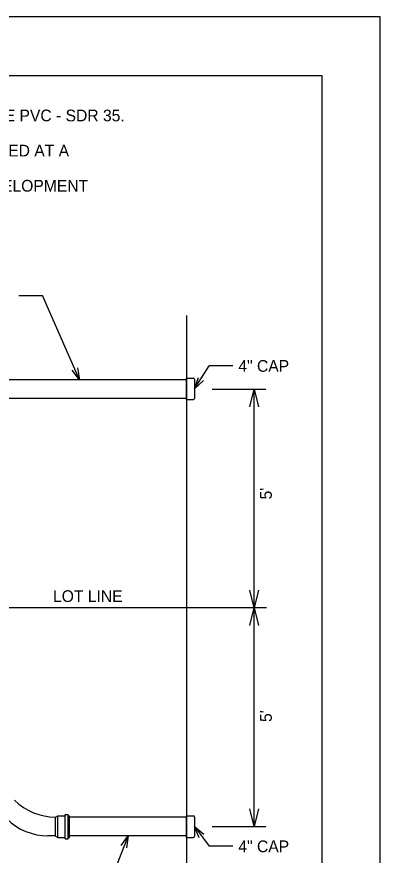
# Model space of a CAD drawing. Extents: x 2082697 to 2082705.5, y 13331283.5 to 13331294.5.
# Drawn here: x 2082702.36 to 2082705.47, y 13331287.38 to 13331294.54 of the extents above; entities that cross this region are included whole.
import ezdxf

# ---------------------------------------------------------------- set-up
doc = ezdxf.new("R2010")
doc.units = 0
for name, color, linetype in [('Detail', 7, 'Continuous'), ('Detail Label', 7, 'Continuous'), ('Non-Print', 7, 'Continuous'), ('Sheet Title Block', 7, 'Continuous')]:
    doc.layers.add(name, color=color, linetype=linetype)

msp = doc.modelspace()

# ---------------------------------------------------------------- linework, layer by layer
at = {"layer": 'Detail'}
for p, q in [((2082703.8107, 13331291.9841), (2082703.8107, 13331286.2342)), ((2082703.8107, 13331291.4367), (2082702.1015, 13331291.4367)), ((2082703.8107, 13331291.4501), (2082703.87, 13331291.4501)), ((2082703.8107, 13331291.2669), (2082703.8107, 13331291.4501)), ((2082703.88, 13331291.4401), (2082703.88, 13331291.2769)), ((2082703.8107, 13331291.2767), (2082702.1015, 13331291.2767)), ((2082703.8107, 13331291.2669), (2082703.87, 13331291.2669)), ((2082704.4945, 13331289.49), (2082701.3894, 13331289.49)), ((2082702.6924, 13331287.7034), (2082702.7119, 13331287.7132)), ((2082702.6924, 13331287.5398), (2082702.6924, 13331287.7034)), ((2082702.7119, 13331287.7132), (2082702.773, 13331287.7132)), ((2082702.7119, 13331287.53), (2082702.7119, 13331287.7132)), ((2082702.773, 13331287.519), (2082702.773, 13331287.7242)), ((2082702.773, 13331287.7242), (2082702.7987, 13331287.7242)), ((2082702.7987, 13331287.519), (2082702.7987, 13331287.7242)), ((2082702.7987, 13331287.7132), (2082702.8115, 13331287.7132)), ((2082702.8115, 13331287.53), (2082702.8115, 13331287.7132)), ((2082703.8107, 13331287.7034), (2082702.8115, 13331287.7034)), ((2082703.8107, 13331287.7132), (2082703.87, 13331287.7132)), ((2082703.8107, 13331287.53), (2082703.8107, 13331287.7132)), ((2082703.88, 13331287.7032), (2082703.88, 13331287.54)), ((2082702.6924, 13331287.5434), (2082702.6267, 13331287.5434)), ((2082702.6924, 13331287.5398), (2082702.7119, 13331287.53)), ((2082703.8107, 13331287.5434), (2082702.8115, 13331287.5434)), ((2082702.7119, 13331287.53), (2082702.773, 13331287.53)), ((2082702.773, 13331287.519), (2082702.7987, 13331287.519)), ((2082702.7987, 13331287.53), (2082702.8115, 13331287.53)), ((2082703.8107, 13331287.53), (2082703.87, 13331287.53))]:
    msp.add_line(p, q, dxfattribs=at)
for centre, radius, start, end in [((2082703.87, 13331291.4401), 0.01, 0, 90), ((2082703.87, 13331291.2769), 0.01, 270, 0), ((2082702.6924, 13331288.2034), 0.5, 225.37913, 270), ((2082702.6267, 13331288.0434), 0.5, 225.37913, 270), ((2082703.87, 13331287.7032), 0.01, 0, 90), ((2082703.87, 13331287.54), 0.01, 270, 0)]:
    msp.add_arc(centre, radius, start, end, dxfattribs=at)
at = {"layer": 'Detail Label'}
for p, q in [((2082702.379, 13331292.1549), (2082702.579, 13331292.1549)), ((2082702.8965, 13331291.4367), (2082702.579, 13331292.1549)), ((2082703.88, 13331291.3585), (2082704.0057, 13331291.5546)), ((2082704.2057, 13331291.5546), (2082704.0057, 13331291.5546)), ((2082704.0296, 13331291.3568), (2082704.4898, 13331291.3568)), ((2082704.3898, 13331289.49), (2082704.3898, 13331291.3568)), ((2082704.3898, 13331287.6233), (2082704.3898, 13331289.49)), ((2082703.88, 13331287.6216), (2082704.0057, 13331287.4537)), ((2082704.0296, 13331287.6233), (2082704.4898, 13331287.6233)), ((2082703.3111, 13331287.5434), (2082703.1198, 13331287.0578)), ((2082704.2057, 13331287.4537), (2082704.0057, 13331287.4537))]:
    msp.add_line(p, q, dxfattribs=at)
for points in [[(2082702.879, 13331291.5383), (2082702.8965, 13331291.4367), (2082702.8332, 13331291.518)], [(2082703.955, 13331291.4292), (2082703.88, 13331291.3585), (2082703.9129, 13331291.4562)], [(2082704.3523, 13331291.2068), (2082704.3898, 13331291.3568), (2082704.4273, 13331291.2068)], [(2082704.4273, 13331289.64), (2082704.3898, 13331289.49), (2082704.3523, 13331289.64)], [(2082704.3523, 13331289.34), (2082704.3898, 13331289.49), (2082704.4273, 13331289.34)], [(2082704.4273, 13331287.7733), (2082704.3898, 13331287.6233), (2082704.3523, 13331287.7733)], [(2082703.92, 13331287.5266), (2082703.88, 13331287.6216), (2082703.96, 13331287.5565)], [(2082703.2512, 13331287.4595), (2082703.3111, 13331287.5434), (2082703.2977, 13331287.4412)]]:
    msp.add_lwpolyline(points, dxfattribs=at)
at = {"layer": 'Non-Print'}
msp.add_lwpolyline([(2082696.9663, 13331283.5354), (2082705.4663, 13331283.5354), (2082705.4663, 13331294.5354), (2082696.9663, 13331294.5354)], close=True, dxfattribs=at)
at = {"layer": 'Sheet Title Block'}
msp.add_lwpolyline([(2082697.9663, 13331294.0354), (2082704.9663, 13331294.0354), (2082704.9663, 13331285.5354), (2082697.9663, 13331285.5354)], close=True, dxfattribs=at)

# ---------------------------------------------------------------- texts
at = {"layer": 'Detail Label'}
for s, p in [('1.  SANITARY SEWER SERVICE LATERAL AND FITTINGS SHALL BE PVC - SDR 35.', (2082698.0663, 13331293.6427)), ('3.  SINGLE-FAMILY RESIDENTIAL SERVICES SHOULD BE INSTALLED AT A ', (2082698.0663, 13331293.3427)), ('4.  MULTI-FAMILY RESIDENTIAL, COMMERCIAL AND OFFICE DEVELOPMENT ', (2082698.0663, 13331293.0427)), ('4" CAP', (2082704.254, 13331291.5046)), ('LOT LINE', (2082702.6699, 13331289.5394)), ('4" CAP', (2082704.254, 13331287.4037))]:
    msp.add_text(s, height=0.1, dxfattribs=at).set_placement(p)
for p in [(2082704.5398, 13331290.4151), (2082704.5398, 13331288.5151)]:
    msp.add_text("5'", height=0.1, rotation=90, dxfattribs=at).set_placement(p)

doc.saveas('drawing.dxf')
